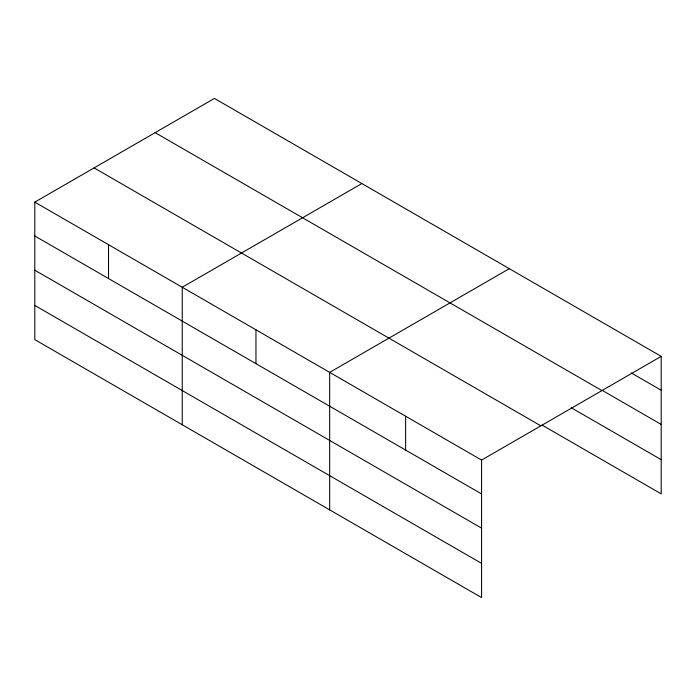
<?xml version="1.0" encoding="UTF-8"?>
<svg xmlns="http://www.w3.org/2000/svg" width="696" height="696" viewBox="0 0 696 696"><rect width="100%" height="100%" fill="white"/><g stroke="black" fill="none" stroke-linecap="round" stroke-linejoin="round"><path stroke-width="1.04" d="M34.8 202.127L481.571 460.073L481.571 597.577L34.8 339.631L34.8 202.127L214.429 98.423L661.2 356.369L661.2 493.873L542.114 425.117M361.859 183.544L182.239 287.248L182.239 424.76M509.298 268.665L329.669 372.369L329.669 509.881M481.571 460.073L661.2 356.369M631.194 372.899L661.2 390.221M602.127 390.317L661.2 424.43M155.147 132.649L601.927 390.587M571.181 407.699L661.2 459.665M94.073 167.901L540.853 425.848M34.8 235.979L481.571 493.925M34.8 270.187L481.571 528.133M34.8 305.431L481.571 563.368M405.62 416.217L405.62 450.077M255.954 329.808L255.954 363.669M108.515 244.688L108.515 278.548"/></g></svg>
